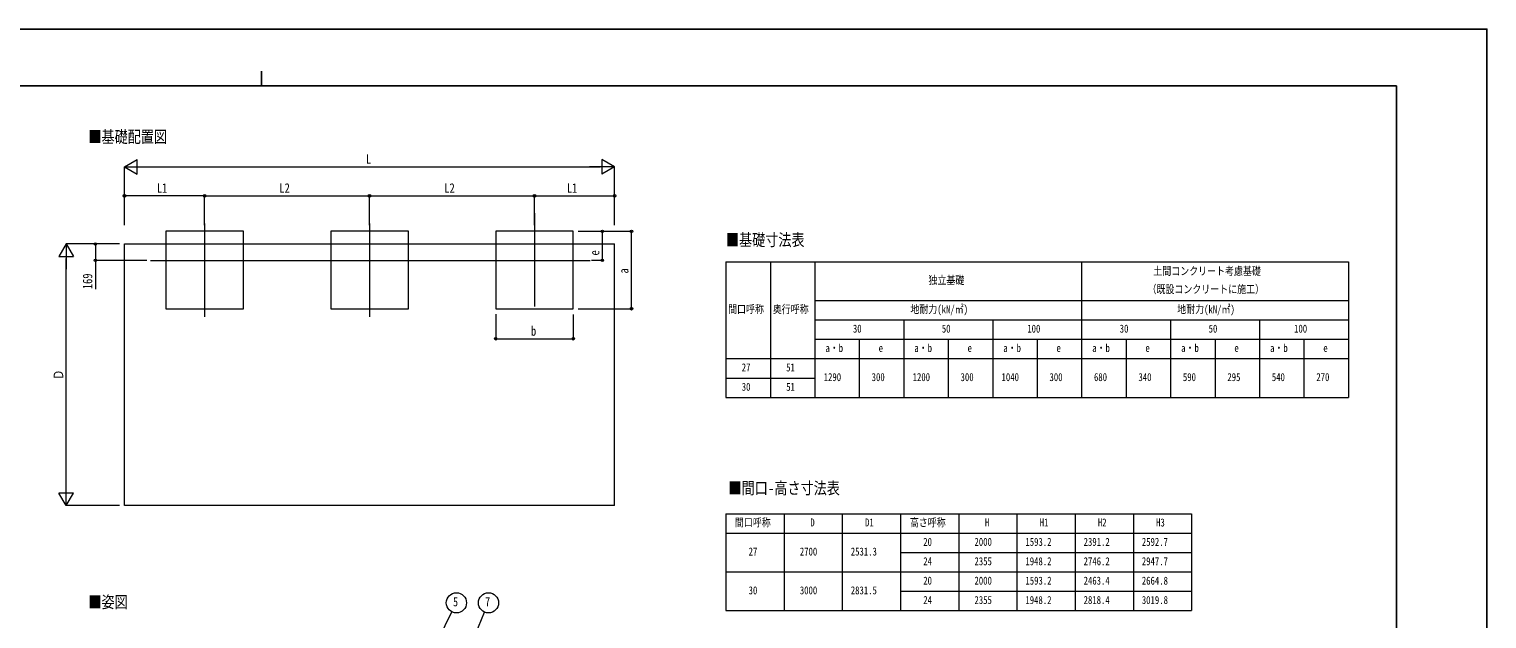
# Model space of a CAD drawing. Units: millimetres, scale not verified. Extents: x -12615 to 12615, y -8910 to 8910.
# Drawn here: x -2410 to 12615, y 2825 to 8910 of the extents above; entities that cross this region are included whole.
import ezdxf
from ezdxf.enums import TextEntityAlignment as Align

# ---------------------------------------------------------------- set-up
doc = ezdxf.new("R2010")
doc.units = ezdxf.units.MM
doc.header["$LTSCALE"] = 30
for name, color, linetype, lineweight in [('0-1_TABLE1', 7, 'Continuous', 18), ('0-4_YKK_12', 40, 'Continuous', 18), ('0-6_YKK_A1', 120, 'Continuous', 18), ('0-7_YKK_D', 200, 'Continuous', 18)]:
    doc.layers.add(name, color=color, linetype=linetype, lineweight=lineweight)
doc.layers.add('0-2_USER1', color=92, linetype='Continuous')
doc.layers.add('0-8_YKK_ZWAK', color=134, linetype='Continuous')
doc.styles.add('ＭＳ ゴシック', font='')
doc.styles.get('ＭＳ ゴシック').set_extended_font_data('MS Gothic')

msp = doc.modelspace()

# ---------------------------------------------------------------- linework, layer by layer
at = {"layer": '0-1_TABLE1'}
for p, q in [((4771.69, 6510.24), (11188.36, 6510.24)), ((4771.69, 6510.24), (4771.69, 5110.24)), ((5230.03, 6510.24), (5230.03, 5110.24)), ((8438.36, 6510.24), (8438.36, 5110.24)), ((5688.36, 6110.24), (11188.36, 6110.24)), ((5688.36, 5910.24), (11188.36, 5910.24)), ((5688.36, 5710.24), (11188.36, 5710.24)), ((4771.69, 5310.24), (5688.36, 5310.24)), ((4771.69, 3910.24), (9571.69, 3910.24)), ((4771.69, 3910.24), (4771.69, 2910.24)), ((5371.69, 3910.24), (5371.69, 2910.24)), ((5971.69, 3910.24), (5971.69, 2910.24)), ((6571.69, 3910.24), (6571.69, 2910.24)), ((7171.69, 3910.24), (7171.69, 2910.24)), ((7771.69, 3910.24), (7771.69, 2910.24)), ((8371.69, 3910.24), (8371.69, 2910.24)), ((8971.69, 3910.24), (8971.69, 2910.24)), ((9571.69, 3910.24), (9571.69, 2910.24)), ((4771.69, 3710.24), (9571.69, 3710.24)), ((6571.69, 3510.24), (9571.69, 3510.24)), ((4771.69, 3310.24), (9571.69, 3310.24)), ((6571.69, 3110.24), (9571.69, 3110.24)), ((4771.69, 2910.24), (9571.69, 2910.24))]:
    msp.add_line(p, q, dxfattribs=at)
for points in [[(5688.36, 6510.24), (5688.36, 6110.24), (5688.36, 5110.24)], [(11188.36, 6510.24), (11188.36, 5710.24), (11188.36, 5110.24)], [(6605.03, 5910.24), (6605.03, 5710.24), (6605.03, 5110.24)], [(7521.69, 5910.24), (7521.69, 5710.24), (7521.69, 5110.24)], [(9355.03, 5910.24), (9355.03, 5510.24), (9355.03, 5110.24)], [(10271.69, 5910.24), (10271.69, 5510.24), (10271.69, 5110.24)], [(6146.69, 5710.24), (6146.69, 5510.24), (6146.69, 5110.24)], [(7063.36, 5710.24), (7063.36, 5510.24), (7063.36, 5110.24)], [(7980.03, 5710.24), (7980.03, 5510.24), (7980.03, 5110.24)], [(8896.69, 5710.24), (8896.69, 5510.24), (8896.69, 5110.24)], [(9813.36, 5710.24), (9813.36, 5510.24), (9813.36, 5110.24)], [(10730.03, 5710.24), (10730.03, 5510.24), (10730.03, 5110.24)], [(4771.69, 5510.24), (5688.36, 5510.24), (11188.36, 5510.24)], [(4771.69, 5110.24), (5230.03, 5110.24), (5688.36, 5110.24), (11188.36, 5110.24)]]:
    msp.add_lwpolyline(points, dxfattribs=at)
at = {"layer": '0-4_YKK_12'}
for p, q in [((2798.56, 7009.75), (2798.56, 6047.23)), ((-601.64, 6905.89), (-601.64, 5943.36)), ((1098.36, 6905.89), (1098.36, 5943.36)), ((-1160.51, 6524.54), (3372.6, 6524.54))]:
    msp.add_line(p, q, dxfattribs=at)
at = {"layer": '0-6_YKK_A1'}
for p in [(-1427.64, 6693.54), (3624.36, 3993.54)]:
    msp.add_line(p, (3624.36, 6693.54), dxfattribs=at)
for points in [[(-1001.64, 6024.55), (-201.64, 6024.55), (-201.64, 6824.55), (-1001.64, 6824.55)], [(698.36, 6024.55), (1498.36, 6024.55), (1498.36, 6824.55), (698.36, 6824.55)], [(2398.56, 6024.55), (3198.56, 6024.55), (3198.56, 6824.55), (2398.56, 6824.55)]]:
    msp.add_lwpolyline(points, close=True, dxfattribs=at)
msp.add_lwpolyline([(3624.36, 3993.54), (-1427.64, 3993.54), (-1427.64, 6693.54)], dxfattribs=at)
at = {"layer": '0-7_YKK_D'}
for p, q in [((-1427.64, 7489.66), (-1297.74, 7564.66)), ((-1297.74, 7414.66), (-1297.74, 7564.66)), ((3624.36, 7489.66), (3494.45, 7564.66)), ((3494.45, 7564.66), (3494.45, 7414.66)), ((-1427.64, 6885.85), (-1427.64, 7490.66)), ((-1427.64, 7489.66), (-1297.74, 7414.66)), ((-1427.64, 7489.66), (-1167.83, 7489.66)), ((-1277.64, 7489.66), (3474.36, 7489.66)), ((3624.36, 7489.66), (3364.55, 7489.66)), ((3624.36, 7489.66), (3494.45, 7414.66)), ((3624.36, 6885.85), (3624.36, 7490.66)), ((-1427.84, 6885.85), (-1427.84, 7190.66)), ((-601.84, 7189.66), (-1427.84, 7189.66)), ((-601.84, 6885.85), (-601.84, 7190.66)), ((-601.84, 6885.85), (-601.84, 7190.66)), ((-601.84, 7189.66), (1098.36, 7189.66)), ((1098.36, 6885.85), (1098.36, 7190.66)), ((1098.36, 6885.85), (1098.36, 7190.66)), ((1098.36, 7189.66), (2798.36, 7189.66)), ((2798.36, 6885.85), (2798.36, 7190.66)), ((2798.36, 6885.85), (2798.36, 7190.66)), ((2798.36, 7189.66), (3624.36, 7189.66)), ((3624.36, 6885.85), (3624.36, 7190.66)), ((3248.36, 6824.63), (3799.56, 6824.63)), ((3249.36, 6824.63), (3499.56, 6824.63)), ((3498.56, 6524.63), (3498.56, 6824.63)), ((3798.56, 6024.63), (3798.56, 6824.63)), ((-2027.84, 6693.54), (-2102.84, 6563.64)), ((-1477.84, 6693.54), (-2028.84, 6693.54)), ((-2027.84, 6693.54), (-1952.84, 6563.64)), ((-2027.84, 6693.54), (-2027.84, 6433.74)), ((-1477.84, 6693.54), (-1728.84, 6693.54)), ((-2102.84, 6563.64), (-1952.84, 6563.64)), ((-2027.84, 4143.54), (-2027.84, 6543.54)), ((-1197.45, 6524.54), (-1728.84, 6524.54)), ((3387.17, 6524.63), (3499.56, 6524.63)), ((3248.36, 6024.63), (3799.56, 6024.63)), ((2398.56, 5968.09), (2398.56, 5714.18)), ((3198.56, 5966.16), (3198.56, 5714.18)), ((2398.56, 5715.18), (3198.56, 5715.18)), ((-2027.84, 3993.54), (-2027.84, 4253.35)), ((-2027.84, 3993.54), (-2102.84, 4123.45)), ((-1952.84, 4123.45), (-2102.84, 4123.45)), ((-2027.84, 3993.54), (-1952.84, 4123.45)), ((-1477.84, 3993.54), (-2028.84, 3993.54))]:
    msp.add_line(p, q, dxfattribs=at)
for points in [[(-1727.84, 6693.54), (-1727.84, 6524.54), (-1727.84, 6225.41)], [(1855.73, 2711.85), (1878.32, 2757.58), (1947.63, 2897.93)], [(2171.99, 2621.04), (2191.4, 2668.21), (2284.72, 2895)]]:
    msp.add_lwpolyline(points, dxfattribs=at)
for centre, radius in [((-1427.84, 7189.66), 12.75), ((-601.84, 7189.66), 12.75), ((-601.84, 7189.66), 12.75), ((1098.36, 7189.66), 12.75), ((1098.36, 7189.66), 12.75), ((2798.36, 7189.66), 12.75), ((2798.36, 7189.66), 12.75), ((3624.36, 7189.66), 12.75), ((3498.56, 6824.63), 12.75), ((3798.56, 6824.63), 12.75), ((-1727.84, 6693.54), 12.75), ((-1727.84, 6524.54), 12.75), ((3498.56, 6524.63), 12.75), ((3798.56, 6024.63), 12.75), ((2398.56, 5715.18), 12.75), ((3198.56, 5715.18), 12.75), ((1993.68, 2991.18), 104), ((2324.3, 2991.18), 104)]:
    msp.add_circle(centre, radius, dxfattribs=at)
at = {"layer": '0-8_YKK_ZWAK'}
for p, q in [((-14.94, 8475), (-14.94, 8325)), ((11685.06, 8325), (-11714.94, 8325)), ((11685.06, 8325), (11685.06, -7575))]:
    msp.add_line(p, q, dxfattribs=at)
msp.add_lwpolyline([(-12615, -8910), (12615, -8910), (12615, 8910), (-12615, 8910)], close=True, dxfattribs=at)

# ---------------------------------------------------------------- texts
at = {"layer": '0-1_TABLE1', "style": 'ＭＳ ゴシック', "width": 0.8}
for s, p in [('土間コンクリート考慮基礎', (9177.36, 6347.74)), ('独立基礎', (6859.36, 6253.99)), ('（既設コンクリートに施工）', (9117.36, 6160.24)), ('間口呼称', (4793.86, 5953.99)), ('奥行呼称', (5255.19, 5953.99)), ('地耐力(kN/㎡)', (6673.36, 5953.99)), ('地耐力(kN/㎡)', (9423.36, 5953.99)), ('30', (6080.69, 5753.99)), ('50', (6997.36, 5753.99)), ('100', (7878.03, 5753.99)), ('30', (8830.69, 5753.99)), ('50', (9747.36, 5753.99)), ('100', (10628.03, 5753.99)), ('a・b', (5797.53, 5553.99)), ('e', (6345.86, 5553.99)), ('a・b', (6714.19, 5553.99)), ('e', (7262.53, 5553.99)), ('a・b', (7630.86, 5553.99)), ('e', (8179.19, 5553.99)), ('a・b', (8547.53, 5553.99)), ('e', (9095.86, 5553.99)), ('a・b', (9464.19, 5553.99)), ('e', (10012.53, 5553.99)), ('a・b', (10380.86, 5553.99)), ('e', (10929.19, 5553.99)), ('27', (4934.86, 5353.99)), ('51', (5393.19, 5353.99)), ('30', (4934.86, 5153.99)), ('51', (5393.19, 5153.99)), ('1290', (5779.53, 5253.99)), ('300', (6273.86, 5253.99)), ('1200', (6696.19, 5253.99)), ('300', (7190.53, 5253.99)), ('1040', (7612.86, 5253.99)), ('300', (8107.19, 5253.99)), ('680', (8565.53, 5253.99)), ('340', (9023.86, 5253.99)), ('590', (9482.19, 5253.99)), ('295', (9940.53, 5253.99)), ('540', (10398.86, 5253.99)), ('270', (10857.19, 5253.99)), ('間口呼称', (4864.69, 3753.99)), ('D', (5641.69, 3753.99)), ('D1', (6205.69, 3753.99)), ('高さ呼称', (6667.69, 3753.99)), ('H', (7441.69, 3753.99)), ('H1', (8005.69, 3753.99)), ('H2', (8605.69, 3753.99)), ('H3', (9205.69, 3753.99)), ('20', (6805.69, 3553.99)), ('2000', (7333.69, 3553.99)), ('1593.2', (7858.69, 3553.99)), ('2391.2', (8458.69, 3553.99)), ('2592.7', (9058.69, 3553.99)), ('27', (5005.69, 3453.99)), ('2700', (5533.69, 3453.99)), ('2531.3', (6058.69, 3453.99)), ('24', (6805.69, 3353.99)), ('2355', (7333.69, 3353.99)), ('1948.2', (7858.69, 3353.99)), ('2746.2', (8458.69, 3353.99)), ('2947.7', (9058.69, 3353.99)), ('30', (5005.69, 3053.99)), ('3000', (5533.69, 3053.99)), ('2831.5', (6058.69, 3053.99)), ('20', (6805.69, 3153.99)), ('2000', (7333.69, 3153.99)), ('1593.2', (7858.69, 3153.99)), ('2463.4', (8458.69, 3153.99)), ('2664.8', (9058.69, 3153.99)), ('24', (6805.69, 2953.99)), ('2355', (7333.69, 2953.99)), ('1948.2', (7858.69, 2953.99)), ('2818.4', (8458.69, 2953.99)), ('3019.8', (9058.69, 2953.99))]:
    msp.add_text(s, height=82.48, dxfattribs=at).set_placement(p, align=Align.BOTTOM_LEFT)
at = {"layer": '0-2_USER1', "style": 'ＭＳ ゴシック', "width": 0.8}
for s, p in [('■基礎配置図', (-1799.46, 7699.95)), ('■基礎寸法表', (4771.87, 6636.68)), ('■間口-高さ寸法表', (4798.45, 4075.46)), ('■姿図', (-1799.46, 2900.71))]:
    msp.add_text(s, height=123.8, dxfattribs=at).set_placement(p, align=Align.BOTTOM_LEFT)
at = {"layer": '0-7_YKK_D', "style": 'ＭＳ ゴシック', "width": 0.8}
for s, height, p in [('L', 98.97, (1062.36, 7490.66)), ('L1', 98.97, (-1094.04, 7191.33)), ('L2', 98.97, (169.06, 7191.33)), ('L2', 98.97, (1869.16, 7191.33)), ('L1', 98.97, (3132.16, 7191.33)), ('b', 98.97, (2762.56, 5716.85)), ('5', 95.31, (1959.01, 2926.18)), ('7', 95.31, (2289.63, 2926.18))]:
    msp.add_text(s, height=height, dxfattribs=at).set_placement(p, align=Align.BOTTOM_LEFT)
for s, p in [('e', (3496.56, 6574.55)), ('169', (-1729.51, 6227.08)), ('a', (3796.89, 6388.63)), ('Ｄ', (-2028.84, 5289.54))]:
    msp.add_text(s, height=98.97, rotation=90, dxfattribs=at).set_placement(p, align=Align.BOTTOM_LEFT)

doc.saveas('drawing.dxf')
